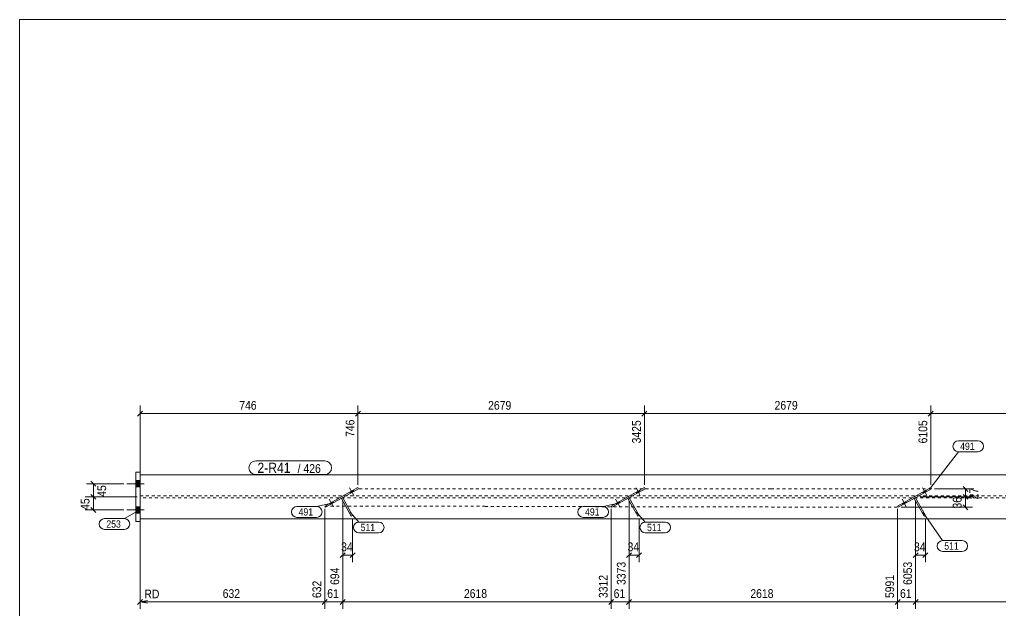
# Model space of a CAD drawing. Header units: millimetres. Extents: x 2 to 579, y 1 to 405.
# Drawn here: x 5 to 340.9, y 202.5 to 405 of the extents above; entities that cross this region are included whole.
import ezdxf

# ---------------------------------------------------------------- set-up
doc = ezdxf.new("R2010")
doc.units = ezdxf.units.MM
doc.linetypes.add('XKITLINE00', pattern=[0])
doc.linetypes.add('XKITLINE01', pattern=[4, 1, -1, 1, -1])
for name, color, linetype, lineweight in [('Bolt', 3, 'Continuous', 0), ('Dimensions', 7, 'Continuous', 0), ('DrawingSheet', 5, 'Continuous', 0), ('GraphicObject', 6, 'Continuous', 0), ('Part', 2, 'Continuous', 0), ('PartMark', 7, 'Continuous', 0)]:
    doc.layers.add(name, color=color, linetype=linetype, lineweight=lineweight)
doc.styles.add('ARIAL', font='ARIAL.TTF')

# ---------------------------------------------------------------- blocks, each defined once
blk = doc.blocks.new('*A15')
at = {"layer": 'Bolt'}
for points in [[(44.78, 247.02), (46.28, 247.02), (46.28, 244.82), (44.78, 244.82)], [(44.78, 247.02), (46.28, 247.02), (46.28, 244.82), (44.78, 244.82)], [(44.78, 247.02), (46.28, 247.02), (46.28, 244.82), (44.78, 244.82)], [(44.78, 238.02), (46.28, 238.02), (46.28, 235.82), (44.78, 235.82)], [(44.78, 238.02), (46.28, 238.02), (46.28, 235.82), (44.78, 235.82)], [(44.78, 238.02), (46.28, 238.02), (46.28, 235.82), (44.78, 235.82)]]:
    blk.add_hatch(color=3, dxfattribs=at).paths.add_polyline_path(points, flags=17)
at = {"layer": 'Bolt', "color": 3, "linetype": 'XKITLINE00', "lineweight": 0}
for p, q in [((41.68, 245.92), (47.68, 245.92)), ((41.68, 245.92), (47.68, 245.92)), ((41.68, 245.92), (47.68, 245.92)), ((44.78, 247.02), (46.28, 247.02)), ((44.78, 247.02), (46.28, 247.02)), ((44.78, 247.02), (46.28, 247.02)), ((44.78, 244.82), (46.28, 244.82)), ((44.78, 244.82), (46.28, 244.82)), ((44.78, 244.82), (46.28, 244.82)), ((41.68, 236.92), (47.68, 236.92)), ((41.68, 236.92), (47.68, 236.92)), ((41.68, 236.92), (47.68, 236.92)), ((44.78, 238.02), (46.28, 238.02)), ((44.78, 238.02), (46.28, 238.02)), ((44.78, 238.02), (46.28, 238.02)), ((44.78, 235.82), (46.28, 235.82)), ((44.78, 235.82), (46.28, 235.82)), ((44.78, 235.82), (46.28, 235.82))]:
    blk.add_line(p, q, dxfattribs=at)
blk = doc.blocks.new('*A17')
at = {"layer": 'Bolt'}
for points in [[(119.31, 243.7), (119.55, 243.26), (118.32, 242.58), (118.08, 243.02)], [(119.31, 243.7), (119.55, 243.26), (118.32, 242.58), (118.08, 243.02)], [(112.31, 239.82), (112.55, 239.38), (111.33, 238.7), (111.09, 239.14)], [(112.31, 239.82), (112.55, 239.38), (111.33, 238.7), (111.09, 239.14)]]:
    blk.add_hatch(color=3, dxfattribs=at).paths.add_polyline_path(points, flags=17)
at = {"layer": 'Bolt', "color": 3, "linetype": 'XKITLINE00', "lineweight": 0}
for p, q in [((119.5, 241.91), (118.04, 244.53)), ((119.5, 241.91), (118.04, 244.53)), ((118.32, 242.58), (118.08, 243.02)), ((118.32, 242.58), (118.08, 243.02)), ((119.55, 243.26), (119.31, 243.7)), ((119.55, 243.26), (119.31, 243.7)), ((112.5, 238.02), (111.05, 240.65)), ((112.5, 238.02), (111.05, 240.65)), ((111.33, 238.7), (111.09, 239.14)), ((111.33, 238.7), (111.09, 239.14)), ((112.55, 239.38), (112.31, 239.82)), ((112.55, 239.38), (112.31, 239.82))]:
    blk.add_line(p, q, dxfattribs=at)
blk = doc.blocks.new('*A18')
at = {"layer": 'Bolt'}
for points in [[(217.42, 243.7), (217.66, 243.26), (216.43, 242.58), (216.19, 243.02)], [(217.42, 243.7), (217.66, 243.26), (216.43, 242.58), (216.19, 243.02)], [(210.42, 239.82), (210.66, 239.38), (209.44, 238.7), (209.2, 239.14)], [(210.42, 239.82), (210.66, 239.38), (209.44, 238.7), (209.2, 239.14)]]:
    blk.add_hatch(color=3, dxfattribs=at).paths.add_polyline_path(points, flags=17)
at = {"layer": 'Bolt', "color": 3, "linetype": 'XKITLINE00', "lineweight": 0}
for p, q in [((217.61, 241.91), (216.15, 244.53)), ((217.61, 241.91), (216.15, 244.53)), ((216.43, 242.58), (216.19, 243.02)), ((216.43, 242.58), (216.19, 243.02)), ((217.66, 243.26), (217.42, 243.7)), ((217.66, 243.26), (217.42, 243.7)), ((210.61, 238.02), (209.16, 240.65)), ((210.61, 238.02), (209.16, 240.65)), ((209.44, 238.7), (209.2, 239.14)), ((209.44, 238.7), (209.2, 239.14)), ((210.66, 239.38), (210.42, 239.82)), ((210.66, 239.38), (210.42, 239.82))]:
    blk.add_line(p, q, dxfattribs=at)
blk = doc.blocks.new('*A19')
at = {"layer": 'Bolt'}
for points in [[(315.53, 243.7), (315.77, 243.26), (314.54, 242.58), (314.3, 243.02)], [(315.53, 243.7), (315.77, 243.26), (314.54, 242.58), (314.3, 243.02)], [(308.53, 239.82), (308.77, 239.38), (307.55, 238.7), (307.31, 239.14)], [(308.53, 239.82), (308.77, 239.38), (307.55, 238.7), (307.31, 239.14)]]:
    blk.add_hatch(color=3, dxfattribs=at).paths.add_polyline_path(points, flags=17)
at = {"layer": 'Bolt', "color": 3, "linetype": 'XKITLINE00', "lineweight": 0}
for p, q in [((315.72, 241.91), (314.26, 244.53)), ((315.72, 241.91), (314.26, 244.53)), ((314.54, 242.58), (314.3, 243.02)), ((314.54, 242.58), (314.3, 243.02)), ((315.77, 243.26), (315.53, 243.7)), ((315.77, 243.26), (315.53, 243.7)), ((308.72, 238.02), (307.27, 240.65)), ((308.72, 238.02), (307.27, 240.65)), ((307.55, 238.7), (307.31, 239.14)), ((307.55, 238.7), (307.31, 239.14)), ((308.77, 239.38), (308.53, 239.82)), ((308.77, 239.38), (308.53, 239.82))]:
    blk.add_line(p, q, dxfattribs=at)
blk = doc.blocks.new('*A20')
at = {"layer": 'Part', "color": 2, "linetype": 'XKITLINE00', "lineweight": 0}
for p, q in [((46.28, 248.92), (164.32, 248.92)), ((164.42, 248.92), (262.43, 248.92)), ((262.53, 248.92), (360.54, 248.92)), ((46.28, 233.92), (164.32, 233.92)), ((164.42, 233.92), (262.43, 233.92)), ((262.53, 233.92), (360.54, 233.92))]:
    blk.add_line(p, q, dxfattribs=at)
at = {"layer": 'Part', "color": 7, "linetype": 'XKITLINE01', "lineweight": 0}
for p, q in [((46.28, 233.92), (46.28, 248.92)), ((46.28, 241.74), (164.32, 241.74)), ((164.32, 241.09), (46.28, 241.09)), ((164.42, 241.74), (262.43, 241.74)), ((262.43, 241.09), (164.42, 241.09)), ((262.53, 241.74), (360.54, 241.74)), ((360.54, 241.09), (262.53, 241.09))]:
    blk.add_line(p, q, dxfattribs=at)
blk = doc.blocks.new('*A21')
at = {"layer": 'Part', "color": 2, "linetype": 'XKITLINE00', "lineweight": 0}
for p, q in [((44.78, 249.92), (46.28, 249.92)), ((44.78, 232.92), (44.78, 249.92)), ((46.28, 249.92), (46.28, 232.92)), ((46.28, 232.92), (44.78, 232.92))]:
    blk.add_line(p, q, dxfattribs=at)
blk = doc.blocks.new('*A23')
at = {"layer": 'Part', "color": 2, "linetype": 'XKITLINE00', "lineweight": 0}
for p, q in [((120.88, 244.57), (109.51, 238.26)), ((121.12, 244.13), (109.75, 237.83)), ((120.88, 244.57), (121.12, 244.13)), ((109.51, 238.26), (109.75, 237.83))]:
    blk.add_line(p, q, dxfattribs=at)
blk = doc.blocks.new('*A24')
at = {"layer": 'Part', "color": 7, "linetype": 'XKITLINE01', "lineweight": 0}
blk.add_line((115.22, 240.86), (115.66, 241.1), dxfattribs=at)
at = {"layer": 'Part', "color": 2, "linetype": 'XKITLINE00', "lineweight": 0}
for p, q in [((118.62, 234.74), (115.22, 240.86)), ((119.05, 234.98), (115.66, 241.1)), ((118.62, 234.74), (119.05, 234.98))]:
    blk.add_line(p, q, dxfattribs=at)
blk = doc.blocks.new('*A25')
at = {"layer": 'Part', "color": 2, "linetype": 'XKITLINE00', "lineweight": 0}
for p, q in [((218.99, 244.57), (207.62, 238.26)), ((219.23, 244.13), (207.86, 237.83)), ((218.99, 244.57), (219.23, 244.13)), ((207.62, 238.26), (207.86, 237.83))]:
    blk.add_line(p, q, dxfattribs=at)
blk = doc.blocks.new('*A26')
at = {"layer": 'Part', "color": 7, "linetype": 'XKITLINE01', "lineweight": 0}
blk.add_line((213.33, 240.86), (213.77, 241.1), dxfattribs=at)
at = {"layer": 'Part', "color": 2, "linetype": 'XKITLINE00', "lineweight": 0}
for p, q in [((216.73, 234.74), (213.33, 240.86)), ((217.16, 234.98), (213.77, 241.1)), ((216.73, 234.74), (217.16, 234.98))]:
    blk.add_line(p, q, dxfattribs=at)
blk = doc.blocks.new('*A27')
at = {"layer": 'Part', "color": 2, "linetype": 'XKITLINE00', "lineweight": 0}
for p, q in [((317.1, 244.57), (305.73, 238.26)), ((317.34, 244.13), (305.97, 237.83)), ((317.1, 244.57), (317.34, 244.13)), ((305.73, 238.26), (305.97, 237.83))]:
    blk.add_line(p, q, dxfattribs=at)
blk = doc.blocks.new('*A28')
at = {"layer": 'Part', "color": 7, "linetype": 'XKITLINE01', "lineweight": 0}
blk.add_line((311.44, 240.86), (311.88, 241.1), dxfattribs=at)
at = {"layer": 'Part', "color": 2, "linetype": 'XKITLINE00', "lineweight": 0}
for p, q in [((314.84, 234.74), (311.44, 240.86)), ((315.27, 234.98), (311.88, 241.1)), ((314.84, 234.74), (315.27, 234.98))]:
    blk.add_line(p, q, dxfattribs=at)
blk = doc.blocks.new('*A29')
at = {"layer": 'GraphicObject', "color": 1, "linetype": 'XKITLINE01', "lineweight": 0}
for p, q in [((109.51, 238.26), (164.32, 238.22)), ((164.42, 238.08), (262.43, 238)), ((262.53, 237.86), (305.97, 237.83))]:
    blk.add_line(p, q, dxfattribs=at)
blk = doc.blocks.new('*A30')
at = {"layer": 'GraphicObject', "color": 1, "linetype": 'XKITLINE01', "lineweight": 0}
for p, q in [((164.32, 244.13), (121.12, 244.13)), ((262.43, 244.13), (164.42, 244.13)), ((317.34, 244.13), (262.53, 244.13))]:
    blk.add_line(p, q, dxfattribs=at)
blk = doc.blocks.new('*A31')
at = {"layer": 'DrawingSheet', "color": 5, "linetype": 'XKITLINE00', "lineweight": 0}
for p, q in [((579, 405), (5, 405)), ((5, 405), (5, 5))]:
    blk.add_line(p, q, dxfattribs=at)
blk = doc.blocks.new('*A68')
at = {"layer": 'Dimensions', "color": 7, "linetype": 'XKITLINE00', "lineweight": 0}
for p, q in [((328.15, 242.27), (329.85, 240.57)), ((313.45, 241.42), (331.4, 241.42)), ((328.15, 238.67), (329.85, 236.98)), ((329, 237.83), (329, 241.42)), ((306.97, 237.83), (331.4, 237.83))]:
    blk.add_line(p, q, dxfattribs=at)
at = {"layer": 'Dimensions', "color": 3}
for p in [(329, 241.42), (329, 237.83)]:
    blk.add_point(p, dxfattribs=at)
at = {"layer": 'Dimensions', "color": 3, "style": 'ARIAL', "width": 0.85}
blk.add_text('36', height=3, rotation=90.0002, dxfattribs=at).set_placement((327.65, 237.4))
blk = doc.blocks.new('*A69')
at = {"layer": 'Dimensions', "color": 7, "linetype": 'XKITLINE00', "lineweight": 0}
for p, q in [((318.34, 244.13), (331.85, 244.13)), ((328.15, 244.98), (329.85, 243.28)), ((328.15, 242.27), (329.85, 240.57)), ((329, 241.42), (329, 244.13)), ((313.45, 241.42), (331.85, 241.42))]:
    blk.add_line(p, q, dxfattribs=at)
at = {"layer": 'Dimensions', "color": 3}
for p in [(329, 244.13), (329, 241.42)]:
    blk.add_point(p, dxfattribs=at)
at = {"layer": 'Dimensions', "color": 3, "style": 'ARIAL', "width": 0.85}
blk.add_text('27', height=3, rotation=90.0002, dxfattribs=at).set_placement((333.35, 240.55))
blk = doc.blocks.new('*A72')
at = {"layer": 'Dimensions', "color": 7, "linetype": 'XKITLINE00', "lineweight": 0}
for p, q in [((29.43, 242.27), (31.13, 240.57)), ((45.28, 241.42), (27.43, 241.42)), ((30.28, 236.92), (30.28, 241.42)), ((40.68, 236.92), (27.43, 236.92)), ((29.43, 237.77), (31.13, 236.07))]:
    blk.add_line(p, q, dxfattribs=at)
at = {"layer": 'Dimensions', "color": 3}
for p in [(30.28, 241.42), (30.28, 236.92)]:
    blk.add_point(p, dxfattribs=at)
at = {"layer": 'Dimensions', "color": 3, "style": 'ARIAL', "width": 0.85}
blk.add_text('45', height=3, rotation=90.0002, dxfattribs=at).set_placement((28.93, 236.94))
blk = doc.blocks.new('*A73')
at = {"layer": 'Dimensions', "color": 7, "linetype": 'XKITLINE00', "lineweight": 0}
for p, q in [((40.68, 245.92), (27.88, 245.92)), ((29.43, 246.77), (31.13, 245.07)), ((30.28, 241.42), (30.28, 245.92)), ((29.43, 242.27), (31.13, 240.57)), ((45.28, 241.42), (27.88, 241.42))]:
    blk.add_line(p, q, dxfattribs=at)
at = {"layer": 'Dimensions', "color": 3}
for p in [(30.28, 245.92), (30.28, 241.42)]:
    blk.add_point(p, dxfattribs=at)
at = {"layer": 'Dimensions', "color": 3, "style": 'ARIAL', "width": 0.85}
blk.add_text('45', height=3, rotation=90.0002, dxfattribs=at).set_placement((34.63, 241.44))
blk = doc.blocks.new('*A74')
at = {"layer": 'Dimensions', "color": 7, "linetype": 'XKITLINE00', "lineweight": 0}
for p, q in [((46.28, 249.92), (46.28, 272.78)), ((120.88, 245.57), (120.88, 272.78)), ((47.13, 270.78), (45.43, 269.08)), ((46.28, 269.93), (120.88, 269.93)), ((121.73, 270.78), (120.03, 269.08))]:
    blk.add_line(p, q, dxfattribs=at)
at = {"layer": 'Dimensions', "color": 3}
for p in [(46.28, 269.93), (120.88, 269.93)]:
    blk.add_point(p, dxfattribs=at)
at = {"layer": 'Dimensions', "color": 3, "style": 'ARIAL', "width": 0.85}
blk.add_text('746', height=3, dxfattribs=at).set_placement((80.24, 271.28))
blk.add_text('746', height=3, rotation=90.0002, dxfattribs=at).set_placement((119.68, 261.95))
blk = doc.blocks.new('*A75')
at = {"layer": 'Dimensions', "color": 7, "linetype": 'XKITLINE00', "lineweight": 0}
for p, q in [((120.88, 245.57), (120.88, 272.78)), ((218.99, 245.57), (218.99, 272.78)), ((121.73, 270.78), (120.03, 269.08)), ((120.88, 269.93), (218.99, 269.93)), ((219.84, 270.78), (218.14, 269.08))]:
    blk.add_line(p, q, dxfattribs=at)
at = {"layer": 'Dimensions', "color": 3}
for p in [(120.88, 269.93), (218.99, 269.93)]:
    blk.add_point(p, dxfattribs=at)
at = {"layer": 'Dimensions', "color": 3, "style": 'ARIAL', "width": 0.85}
blk.add_text('2679', height=3, dxfattribs=at).set_placement((165.48, 271.28))
blk.add_text('3425', height=3, rotation=90.0002, dxfattribs=at).set_placement((217.79, 259.73))
blk = doc.blocks.new('*A76')
at = {"layer": 'Dimensions', "color": 7, "linetype": 'XKITLINE00', "lineweight": 0}
for p, q in [((218.99, 245.57), (218.99, 272.78)), ((317.1, 245.57), (317.1, 272.78)), ((219.84, 270.78), (218.14, 269.08)), ((218.99, 269.93), (317.1, 269.93)), ((317.95, 270.78), (316.25, 269.08))]:
    blk.add_line(p, q, dxfattribs=at)
at = {"layer": 'Dimensions', "color": 3}
for p in [(218.99, 269.93), (317.1, 269.93)]:
    blk.add_point(p, dxfattribs=at)
at = {"layer": 'Dimensions', "color": 3, "style": 'ARIAL', "width": 0.85}
blk.add_text('2679', height=3, dxfattribs=at).set_placement((263.59, 271.28))
blk.add_text('6105', height=3, rotation=90.0002, dxfattribs=at).set_placement((315.9, 259.73))
blk = doc.blocks.new('*A77')
at = {"layer": 'Dimensions', "color": 7, "linetype": 'XKITLINE00', "lineweight": 0}
for p, q in [((317.1, 245.57), (317.1, 272.78)), ((405.14, 249.92), (405.14, 272.78)), ((317.95, 270.78), (316.25, 269.08)), ((317.1, 269.93), (405.14, 269.93)), ((405.99, 270.78), (404.29, 269.08))]:
    blk.add_line(p, q, dxfattribs=at)
at = {"layer": 'Dimensions', "color": 3}
for p in [(317.1, 269.93), (405.14, 269.93)]:
    blk.add_point(p, dxfattribs=at)
at = {"layer": 'Dimensions', "color": 3, "style": 'ARIAL', "width": 0.85}
blk.add_text('1497', height=3, dxfattribs=at).set_placement((356.67, 271.28))
blk.add_text('7602', height=3, rotation=90.0002, dxfattribs=at).set_placement((403.94, 259.73))
blk = doc.blocks.new('*A78')
at = {"layer": 'Dimensions', "color": 7, "linetype": 'XKITLINE00', "lineweight": 0}
for p, q in [((109.51, 237.26), (109.51, 203.02)), ((46.28, 232.92), (46.28, 203.02)), ((46.28, 232.92), (46.28, 203.02)), ((47.13, 206.27), (45.43, 204.57)), ((48.78, 205.92), (46.28, 205.42)), ((46.28, 205.42), (109.51, 205.42)), ((48.78, 204.92), (46.28, 205.42)), ((53.5, 205.42), (46.28, 205.42)), ((110.36, 206.27), (108.66, 204.57))]:
    blk.add_line(p, q, dxfattribs=at)
at = {"layer": 'Dimensions', "color": 3}
for p in [(46.28, 205.42), (109.51, 205.42)]:
    blk.add_point(p, dxfattribs=at)
at = {"layer": 'Dimensions', "color": 7}
blk.add_point((46.28, 205.42), dxfattribs=at)
at = {"layer": 'Dimensions', "color": 3, "style": 'ARIAL', "width": 0.85}
blk.add_text('632', height=3, rotation=90.0002, dxfattribs=at).set_placement((108.31, 206.72))
for s, p in [('RD', (47.73, 206.62)), ('632', (74.56, 206.77))]:
    blk.add_text(s, height=3, dxfattribs=at).set_placement(p)
blk = doc.blocks.new('*A79')
at = {"layer": 'Dimensions', "color": 7, "linetype": 'XKITLINE00', "lineweight": 0}
for p, q in [((115.66, 240.1), (115.66, 203.02)), ((109.51, 237.26), (109.51, 203.02)), ((110.36, 206.27), (108.66, 204.57)), ((109.51, 205.42), (115.66, 205.42)), ((116.51, 206.27), (114.81, 204.57))]:
    blk.add_line(p, q, dxfattribs=at)
at = {"layer": 'Dimensions', "color": 3}
for p in [(109.51, 205.42), (115.66, 205.42)]:
    blk.add_point(p, dxfattribs=at)
at = {"layer": 'Dimensions', "color": 3, "style": 'ARIAL', "width": 0.85}
blk.add_text('694', height=3, rotation=90.0002, dxfattribs=at).set_placement((114.46, 211.22))
blk.add_text('61', height=3, dxfattribs=at).set_placement((110.36, 206.77))
blk = doc.blocks.new('*A80')
at = {"layer": 'Dimensions', "color": 7, "linetype": 'XKITLINE00', "lineweight": 0}
for p, q in [((115.66, 240.1), (115.66, 203.02)), ((207.62, 237.26), (207.62, 203.02)), ((116.51, 206.27), (114.81, 204.57)), ((115.66, 205.42), (207.62, 205.42)), ((208.47, 206.27), (206.77, 204.57))]:
    blk.add_line(p, q, dxfattribs=at)
at = {"layer": 'Dimensions', "color": 3}
for p in [(115.66, 205.42), (207.62, 205.42)]:
    blk.add_point(p, dxfattribs=at)
at = {"layer": 'Dimensions', "color": 3, "style": 'ARIAL', "width": 0.85}
blk.add_text('3312', height=3, rotation=90.0002, dxfattribs=at).set_placement((206.42, 206.72))
blk.add_text('2618', height=3, dxfattribs=at).set_placement((157.19, 206.77))
blk = doc.blocks.new('*A81')
at = {"layer": 'Dimensions', "color": 7, "linetype": 'XKITLINE00', "lineweight": 0}
for p, q in [((213.77, 240.1), (213.77, 203.02)), ((207.62, 237.26), (207.62, 203.02)), ((208.47, 206.27), (206.77, 204.57)), ((207.62, 205.42), (213.77, 205.42)), ((214.62, 206.27), (212.92, 204.57))]:
    blk.add_line(p, q, dxfattribs=at)
at = {"layer": 'Dimensions', "color": 3}
for p in [(207.62, 205.42), (213.77, 205.42)]:
    blk.add_point(p, dxfattribs=at)
at = {"layer": 'Dimensions', "color": 3, "style": 'ARIAL', "width": 0.85}
blk.add_text('3373', height=3, rotation=90.0002, dxfattribs=at).set_placement((212.57, 211.22))
blk.add_text('61', height=3, dxfattribs=at).set_placement((208.47, 206.77))
blk = doc.blocks.new('*A82')
at = {"layer": 'Dimensions', "color": 7, "linetype": 'XKITLINE00', "lineweight": 0}
for p, q in [((213.77, 240.1), (213.77, 203.02)), ((305.73, 237.26), (305.73, 203.02)), ((214.62, 206.27), (212.92, 204.57)), ((213.77, 205.42), (305.73, 205.42)), ((306.58, 206.27), (304.88, 204.57))]:
    blk.add_line(p, q, dxfattribs=at)
at = {"layer": 'Dimensions', "color": 3}
for p in [(213.77, 205.42), (305.73, 205.42)]:
    blk.add_point(p, dxfattribs=at)
at = {"layer": 'Dimensions', "color": 3, "style": 'ARIAL', "width": 0.85}
blk.add_text('5991', height=3, rotation=90.0002, dxfattribs=at).set_placement((304.53, 206.72))
blk.add_text('2618', height=3, dxfattribs=at).set_placement((255.3, 206.77))
blk = doc.blocks.new('*A83')
at = {"layer": 'Dimensions', "color": 7, "linetype": 'XKITLINE00', "lineweight": 0}
for p, q in [((311.88, 240.1), (311.88, 203.02)), ((305.73, 237.26), (305.73, 203.02)), ((306.58, 206.27), (304.88, 204.57)), ((305.73, 205.42), (311.88, 205.42)), ((312.73, 206.27), (311.03, 204.57))]:
    blk.add_line(p, q, dxfattribs=at)
at = {"layer": 'Dimensions', "color": 3}
for p in [(305.73, 205.42), (311.88, 205.42)]:
    blk.add_point(p, dxfattribs=at)
at = {"layer": 'Dimensions', "color": 3, "style": 'ARIAL', "width": 0.85}
blk.add_text('6053', height=3, rotation=90.0002, dxfattribs=at).set_placement((310.68, 211.22))
blk.add_text('61', height=3, dxfattribs=at).set_placement((306.58, 206.77))
blk = doc.blocks.new('*A84')
at = {"layer": 'Dimensions', "color": 7, "linetype": 'XKITLINE00', "lineweight": 0}
for p, q in [((311.88, 240.1), (311.88, 203.02)), ((405.14, 232.92), (405.14, 203.02)), ((312.73, 206.27), (311.03, 204.57)), ((311.88, 205.42), (405.14, 205.42)), ((405.99, 206.27), (404.29, 204.57))]:
    blk.add_line(p, q, dxfattribs=at)
at = {"layer": 'Dimensions', "color": 3}
for p in [(311.88, 205.42), (405.14, 205.42)]:
    blk.add_point(p, dxfattribs=at)
at = {"layer": 'Dimensions', "color": 3, "style": 'ARIAL', "width": 0.85}
blk.add_text('7602', height=3, rotation=90.0002, dxfattribs=at).set_placement((403.94, 206.72))
blk.add_text('1549', height=3, dxfattribs=at).set_placement((354.06, 206.77))
blk = doc.blocks.new('*A85')
at = {"layer": 'Dimensions', "color": 7, "linetype": 'XKITLINE00', "lineweight": 0}
for p, q in [((311.88, 240.1), (311.88, 219.02)), ((315.27, 233.98), (315.27, 219.02)), ((312.73, 222.27), (311.03, 220.57)), ((316.12, 222.27), (314.42, 220.57)), ((311.88, 221.42), (315.27, 221.42))]:
    blk.add_line(p, q, dxfattribs=at)
at = {"layer": 'Dimensions', "color": 3}
for p in [(311.88, 221.42), (315.27, 221.42)]:
    blk.add_point(p, dxfattribs=at)
at = {"layer": 'Dimensions', "color": 3, "style": 'ARIAL', "width": 0.85}
blk.add_text('34', height=3, dxfattribs=at).set_placement((311.35, 222.77))
blk = doc.blocks.new('*A86')
at = {"layer": 'Dimensions', "color": 7, "linetype": 'XKITLINE00', "lineweight": 0}
for p, q in [((115.66, 240.1), (115.66, 219.02)), ((119.05, 233.98), (119.05, 219.02)), ((116.51, 222.27), (114.81, 220.57)), ((119.9, 222.27), (118.2, 220.57)), ((115.66, 221.42), (119.05, 221.42))]:
    blk.add_line(p, q, dxfattribs=at)
at = {"layer": 'Dimensions', "color": 3}
for p in [(115.66, 221.42), (119.05, 221.42)]:
    blk.add_point(p, dxfattribs=at)
at = {"layer": 'Dimensions', "color": 3, "style": 'ARIAL', "width": 0.85}
blk.add_text('34', height=3, dxfattribs=at).set_placement((115.13, 222.77))
blk = doc.blocks.new('*A87')
at = {"layer": 'Dimensions', "color": 7, "linetype": 'XKITLINE00', "lineweight": 0}
for p, q in [((213.77, 240.1), (213.77, 219.02)), ((217.16, 233.98), (217.16, 219.02)), ((214.62, 222.27), (212.92, 220.57)), ((218.01, 222.27), (216.31, 220.57)), ((213.77, 221.42), (217.16, 221.42))]:
    blk.add_line(p, q, dxfattribs=at)
at = {"layer": 'Dimensions', "color": 3}
for p in [(213.77, 221.42), (217.16, 221.42)]:
    blk.add_point(p, dxfattribs=at)
at = {"layer": 'Dimensions', "color": 3, "style": 'ARIAL', "width": 0.85}
blk.add_text('34', height=3, dxfattribs=at).set_placement((213.24, 222.77))
blk = doc.blocks.new('*A88')
at = {"layer": 'PartMark', "color": 7, "linetype": 'XKITLINE00', "lineweight": 0}
for p, q in [((314.43, 236.12), (321.12, 226.42)), ((321.12, 226.42), (327.88, 226.42)), ((321.12, 222.72), (327.88, 222.72))]:
    blk.add_line(p, q, dxfattribs=at)
for centre, start, end in [((321.12, 224.57), 90, 270), ((327.88, 224.57), 270, 90)]:
    blk.add_arc(centre, 1.85, start, end, dxfattribs=at)
at = {"layer": 'PartMark', "color": 3, "style": 'ARIAL', "width": 0.85}
blk.add_text('511', height=2.5, dxfattribs=at).set_placement((321.72, 223.32))
blk = doc.blocks.new('*A89')
at = {"layer": 'PartMark', "color": 7, "linetype": 'XKITLINE00', "lineweight": 0}
for p, q in [((326.56, 260.59), (333.33, 260.59)), ((317.1, 244.57), (326.56, 256.89)), ((326.56, 256.89), (333.33, 256.89))]:
    blk.add_line(p, q, dxfattribs=at)
for centre, start, end in [((326.56, 258.74), 90, 270), ((333.33, 258.74), 270, 90)]:
    blk.add_arc(centre, 1.85, start, end, dxfattribs=at)
at = {"layer": 'PartMark', "color": 3, "style": 'ARIAL', "width": 0.85}
blk.add_text('491', height=2.5, dxfattribs=at).set_placement((327.16, 257.49))
blk = doc.blocks.new('*A90')
at = {"layer": 'PartMark', "color": 7, "linetype": 'XKITLINE00', "lineweight": 0}
for p, q in [((216.32, 236.12), (219.32, 232.77)), ((219.32, 232.77), (226.08, 232.77)), ((219.32, 229.07), (226.08, 229.07))]:
    blk.add_line(p, q, dxfattribs=at)
for centre, start, end in [((219.32, 230.92), 90, 270), ((226.08, 230.92), 270, 90)]:
    blk.add_arc(centre, 1.85, start, end, dxfattribs=at)
at = {"layer": 'PartMark', "color": 3, "style": 'ARIAL', "width": 0.85}
blk.add_text('511', height=2.5, dxfattribs=at).set_placement((219.92, 229.67))
blk = doc.blocks.new('*A91')
at = {"layer": 'PartMark', "color": 7, "linetype": 'XKITLINE00', "lineweight": 0}
for p, q in [((210.04, 239.24), (204.84, 238.09)), ((198.08, 238.09), (204.84, 238.09)), ((198.08, 234.39), (204.84, 234.39))]:
    blk.add_line(p, q, dxfattribs=at)
for centre, start, end in [((198.08, 236.24), 90, 270), ((204.84, 236.24), 270, 90)]:
    blk.add_arc(centre, 1.85, start, end, dxfattribs=at)
at = {"layer": 'PartMark', "color": 3, "style": 'ARIAL', "width": 0.85}
blk.add_text('491', height=2.5, dxfattribs=at).set_placement((198.68, 234.99))
blk = doc.blocks.new('*A92')
at = {"layer": 'PartMark', "color": 7, "linetype": 'XKITLINE00', "lineweight": 0}
for p, q in [((118.21, 236.12), (121.21, 232.77)), ((121.21, 232.77), (127.97, 232.77)), ((121.21, 229.07), (127.97, 229.07))]:
    blk.add_line(p, q, dxfattribs=at)
for centre, start, end in [((121.21, 230.92), 90, 270), ((127.97, 230.92), 270, 90)]:
    blk.add_arc(centre, 1.85, start, end, dxfattribs=at)
at = {"layer": 'PartMark', "color": 3, "style": 'ARIAL', "width": 0.85}
blk.add_text('511', height=2.5, dxfattribs=at).set_placement((121.81, 229.67))
blk = doc.blocks.new('*A93')
at = {"layer": 'PartMark', "color": 7, "linetype": 'XKITLINE00', "lineweight": 0}
for p, q in [((111.93, 239.24), (106.73, 238.09)), ((99.97, 238.09), (106.73, 238.09)), ((99.97, 234.39), (106.73, 234.39))]:
    blk.add_line(p, q, dxfattribs=at)
for centre, start, end in [((99.97, 236.24), 90, 270), ((106.73, 236.24), 270, 90)]:
    blk.add_arc(centre, 1.85, start, end, dxfattribs=at)
at = {"layer": 'PartMark', "color": 3, "style": 'ARIAL', "width": 0.85}
blk.add_text('491', height=2.5, dxfattribs=at).set_placement((100.57, 234.99))
blk = doc.blocks.new('*A95')
at = {"layer": 'PartMark', "color": 7, "linetype": 'XKITLINE00', "lineweight": 0}
for p, q in [((45.11, 236.35), (40.87, 233.95)), ((34.11, 233.95), (40.87, 233.95)), ((34.11, 230.25), (40.87, 230.25))]:
    blk.add_line(p, q, dxfattribs=at)
for centre, start, end in [((34.11, 232.1), 90, 270), ((40.87, 232.1), 270, 90)]:
    blk.add_arc(centre, 1.85, start, end, dxfattribs=at)
at = {"layer": 'PartMark', "color": 3, "style": 'ARIAL', "width": 0.85}
blk.add_text('253', height=2.5, dxfattribs=at).set_placement((34.71, 230.85))
blk = doc.blocks.new('*A96')
at = {"layer": 'PartMark', "color": 7, "linetype": 'XKITLINE00', "lineweight": 0}
for p, q in [((85.86, 253.72), (109.51, 253.72)), ((85.86, 249.02), (109.51, 249.02))]:
    blk.add_line(p, q, dxfattribs=at)
for centre, start, end in [((85.86, 251.37), 90, 270), ((109.51, 251.37), 270, 90)]:
    blk.add_arc(centre, 2.35, start, end, dxfattribs=at)
at = {"layer": 'PartMark', "color": 1, "style": 'ARIAL', "width": 0.85}
blk.add_text('2-R41', height=3.5, dxfattribs=at).set_placement((86.46, 249.62))
at = {"layer": 'PartMark', "color": 3, "style": 'ARIAL', "width": 0.85}
for s, p in [('/', (100.22, 249.62)), ('426', (102.23, 249.62))]:
    blk.add_text(s, height=3, dxfattribs=at).set_placement(p)

msp = doc.modelspace()

# ---------------------------------------------------------------- block references
at = {"lineweight": 0}
for name in ['*A31', '*A74', '*A75', '*A76', '*A77', '*A89', '*A96', '*A21', '*A73', '*A15', '*A72', '*A23', '*A17', '*A30', '*A25', '*A18', '*A27', '*A68', '*A19', '*A69', '*A93', '*A79', '*A80', '*A86', '*A24', '*A91', '*A81', '*A82', '*A87', '*A26', '*A83', '*A84', '*A85', '*A28', '*A95', '*A78', '*A29', '*A92', '*A90', '*A88']:
    msp.add_blockref(name, (0, 0), dxfattribs=at)
at = {"layer": 'Part', "lineweight": 0}
msp.add_blockref('*A20', (0, 0), dxfattribs=at)

doc.saveas('drawing.dxf')
